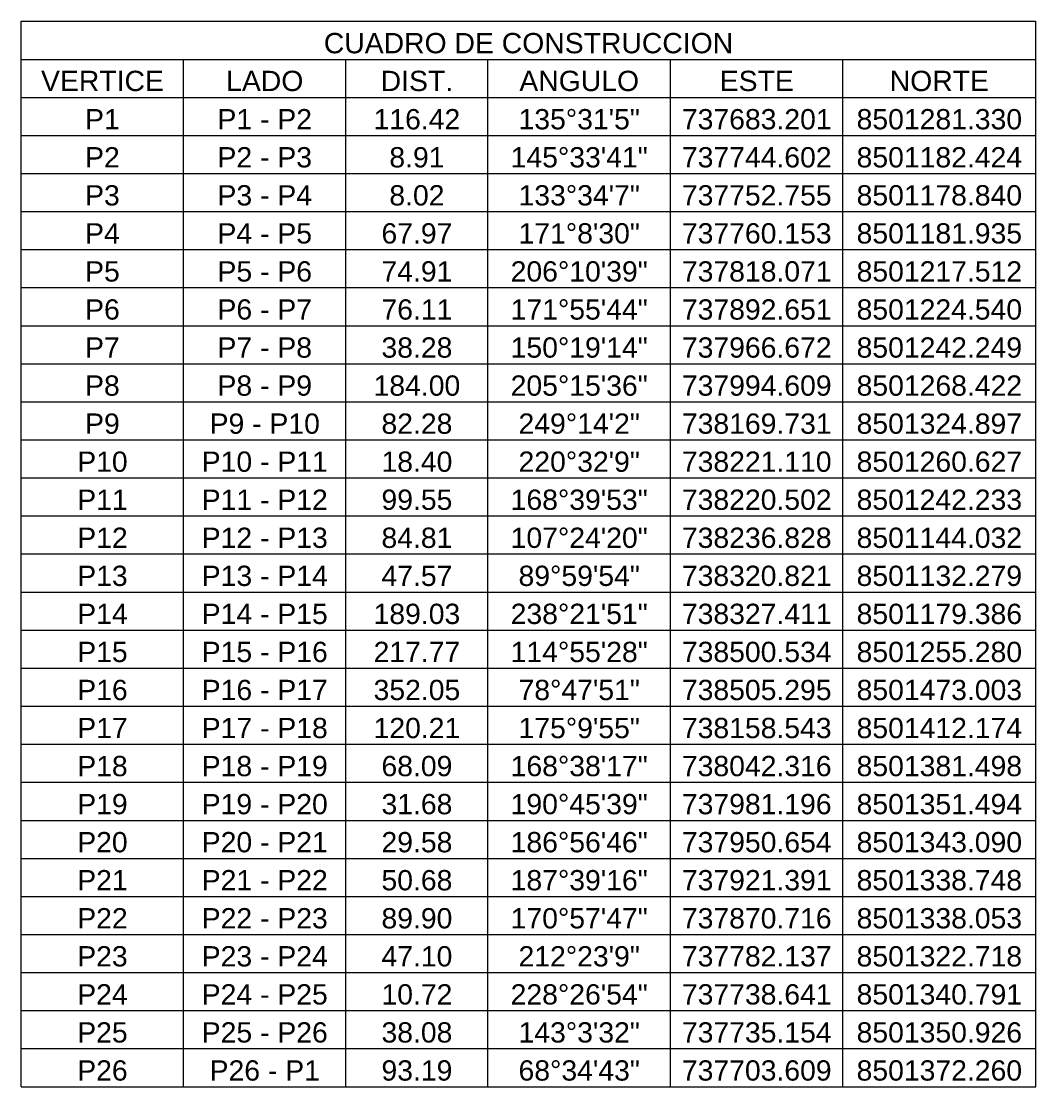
# Model space of a CAD drawing. Header units: millimetres. Extents: x 736950 to 740938, y 8500595 to 8502163.
# Drawn here: x 738634.5 to 738834.5, y 8501063.9 to 8501273.9 of the extents above; entities that cross this region are included whole.
import ezdxf
from ezdxf.enums import TextEntityAlignment as Align

# ---------------------------------------------------------------- set-up
doc = ezdxf.new("R2010")
doc.units = ezdxf.units.MM
doc.layers.add('CUADROS', color=9, linetype='Continuous', lineweight=20)
doc.styles.add('CUADROS', font='arial.ttf')

# ---------------------------------------------------------------- blocks, each defined once
blk = doc.blocks.new('CC-C')
at = {"layer": 'CUADROS'}
for p, q in [((0, 0), (0, 7.5)), ((0, 7.5), (100, 7.5)), ((100, 0), (100, 7.5)), ((0, 3.75), (100, 3.75)), ((16, 0), (16, 3.75)), ((32, 0), (32, 3.75)), ((46, 0), (46, 3.75)), ((64, 0), (64, 3.75)), ((81, 0), (81, 3.75)), ((0, 0), (100, 0))]:
    blk.add_line(p, q, dxfattribs=at)
at = {"layer": 'CUADROS', "style": 'CUADROS'}
blk.add_text('CUADRO DE CONSTRUCCION', height=2, dxfattribs=at).set_placement((50, 3.75), align=Align.BOTTOM_CENTER)
for s, p in [('VERTICE', (8, 0.625)), ('LADO', (24, 0.625)), ('DIST.', (39, 0.625)), ('ANGULO', (55, 0.625)), ('ESTE', (72.5, 0.625)), ('NORTE', (90.5, 0.625))]:
    blk.add_text(s, height=2, dxfattribs=at).set_placement(p, align=Align.CENTER)
blk = doc.blocks.new('CC-Cuerpo')
at = {"layer": 'CUADROS'}
for p, q in [((0, 0), (0, 3.75)), ((0, 3.75), (100, 3.75)), ((16, 0), (16, 3.75)), ((32, 0), (32, 3.75)), ((46, 0), (46, 3.75)), ((64, 0), (64, 3.75)), ((81, 0), (81, 3.75)), ((100, 0), (100, 3.75)), ((0, 0), (100, 0))]:
    blk.add_line(p, q, dxfattribs=at)
at = {"layer": 'CUADROS', "style": 'CUADROS'}
for tag, p in [('V', (8, 0)), ('L', (24, 0)), ('D', (39, 0)), ('ANG', (55, 0)), ('X', (72.5, 0)), ('Y', (90.5, 0))]:
    blk.add_attdef(tag, text='', height=2, dxfattribs=at).set_placement(p, align=Align.BOTTOM_CENTER)

msp = doc.modelspace()

# ---------------------------------------------------------------- block references
at = {"layer": 'CUADROS', "xscale": 2, "yscale": 2, "zscale": 2}
msp.add_blockref('CC-C', (738634.5012, 8501258.9107), dxfattribs=at)
for p, values in [((738634.5012, 8501251.4107), {'V': 'P1', 'L': 'P1 - P2', 'D': '116.42', 'ANG': '135°31\'5"', 'X': '737683.201', 'Y': '8501281.330'}), ((738634.5012, 8501243.9107), {'V': 'P2', 'L': 'P2 - P3', 'D': '8.91', 'ANG': '145°33\'41"', 'X': '737744.602', 'Y': '8501182.424'}), ((738634.5012, 8501236.4107), {'V': 'P3', 'L': 'P3 - P4', 'D': '8.02', 'ANG': '133°34\'7"', 'X': '737752.755', 'Y': '8501178.840'}), ((738634.5012, 8501228.9107), {'V': 'P4', 'L': 'P4 - P5', 'D': '67.97', 'ANG': '171°8\'30"', 'X': '737760.153', 'Y': '8501181.935'}), ((738634.5012, 8501221.4107), {'V': 'P5', 'L': 'P5 - P6', 'D': '74.91', 'ANG': '206°10\'39"', 'X': '737818.071', 'Y': '8501217.512'}), ((738634.5012, 8501213.9107), {'V': 'P6', 'L': 'P6 - P7', 'D': '76.11', 'ANG': '171°55\'44"', 'X': '737892.651', 'Y': '8501224.540'}), ((738634.5012, 8501206.4107), {'V': 'P7', 'L': 'P7 - P8', 'D': '38.28', 'ANG': '150°19\'14"', 'X': '737966.672', 'Y': '8501242.249'}), ((738634.5012, 8501198.9107), {'V': 'P8', 'L': 'P8 - P9', 'D': '184.00', 'ANG': '205°15\'36"', 'X': '737994.609', 'Y': '8501268.422'}), ((738634.5012, 8501191.4107), {'V': 'P9', 'L': 'P9 - P10', 'D': '82.28', 'ANG': '249°14\'2"', 'X': '738169.731', 'Y': '8501324.897'}), ((738634.5012, 8501183.9107), {'V': 'P10', 'L': 'P10 - P11', 'D': '18.40', 'ANG': '220°32\'9"', 'X': '738221.110', 'Y': '8501260.627'}), ((738634.5012, 8501176.4107), {'V': 'P11', 'L': 'P11 - P12', 'D': '99.55', 'ANG': '168°39\'53"', 'X': '738220.502', 'Y': '8501242.233'}), ((738634.5012, 8501168.9107), {'V': 'P12', 'L': 'P12 - P13', 'D': '84.81', 'ANG': '107°24\'20"', 'X': '738236.828', 'Y': '8501144.032'}), ((738634.5012, 8501161.4107), {'V': 'P13', 'L': 'P13 - P14', 'D': '47.57', 'ANG': '89°59\'54"', 'X': '738320.821', 'Y': '8501132.279'}), ((738634.5012, 8501153.9107), {'V': 'P14', 'L': 'P14 - P15', 'D': '189.03', 'ANG': '238°21\'51"', 'X': '738327.411', 'Y': '8501179.386'}), ((738634.5012, 8501146.4107), {'V': 'P15', 'L': 'P15 - P16', 'D': '217.77', 'ANG': '114°55\'28"', 'X': '738500.534', 'Y': '8501255.280'}), ((738634.5012, 8501138.9107), {'V': 'P16', 'L': 'P16 - P17', 'D': '352.05', 'ANG': '78°47\'51"', 'X': '738505.295', 'Y': '8501473.003'}), ((738634.5012, 8501131.4107), {'V': 'P17', 'L': 'P17 - P18', 'D': '120.21', 'ANG': '175°9\'55"', 'X': '738158.543', 'Y': '8501412.174'}), ((738634.5012, 8501123.9107), {'V': 'P18', 'L': 'P18 - P19', 'D': '68.09', 'ANG': '168°38\'17"', 'X': '738042.316', 'Y': '8501381.498'}), ((738634.5012, 8501116.4107), {'V': 'P19', 'L': 'P19 - P20', 'D': '31.68', 'ANG': '190°45\'39"', 'X': '737981.196', 'Y': '8501351.494'}), ((738634.5012, 8501108.9107), {'V': 'P20', 'L': 'P20 - P21', 'D': '29.58', 'ANG': '186°56\'46"', 'X': '737950.654', 'Y': '8501343.090'}), ((738634.5012, 8501101.4107), {'V': 'P21', 'L': 'P21 - P22', 'D': '50.68', 'ANG': '187°39\'16"', 'X': '737921.391', 'Y': '8501338.748'}), ((738634.5012, 8501093.9107), {'V': 'P22', 'L': 'P22 - P23', 'D': '89.90', 'ANG': '170°57\'47"', 'X': '737870.716', 'Y': '8501338.053'}), ((738634.5012, 8501086.4107), {'V': 'P23', 'L': 'P23 - P24', 'D': '47.10', 'ANG': '212°23\'9"', 'X': '737782.137', 'Y': '8501322.718'}), ((738634.5012, 8501078.9107), {'V': 'P24', 'L': 'P24 - P25', 'D': '10.72', 'ANG': '228°26\'54"', 'X': '737738.641', 'Y': '8501340.791'}), ((738634.5012, 8501071.4107), {'V': 'P25', 'L': 'P25 - P26', 'D': '38.08', 'ANG': '143°3\'32"', 'X': '737735.154', 'Y': '8501350.926'}), ((738634.5012, 8501063.9107), {'V': 'P26', 'L': 'P26 - P1', 'D': '93.19', 'ANG': '68°34\'43"', 'X': '737703.609', 'Y': '8501372.260'})]:
    msp.add_blockref('CC-Cuerpo', p, dxfattribs=at).add_auto_attribs(values)

doc.saveas('drawing.dxf')
